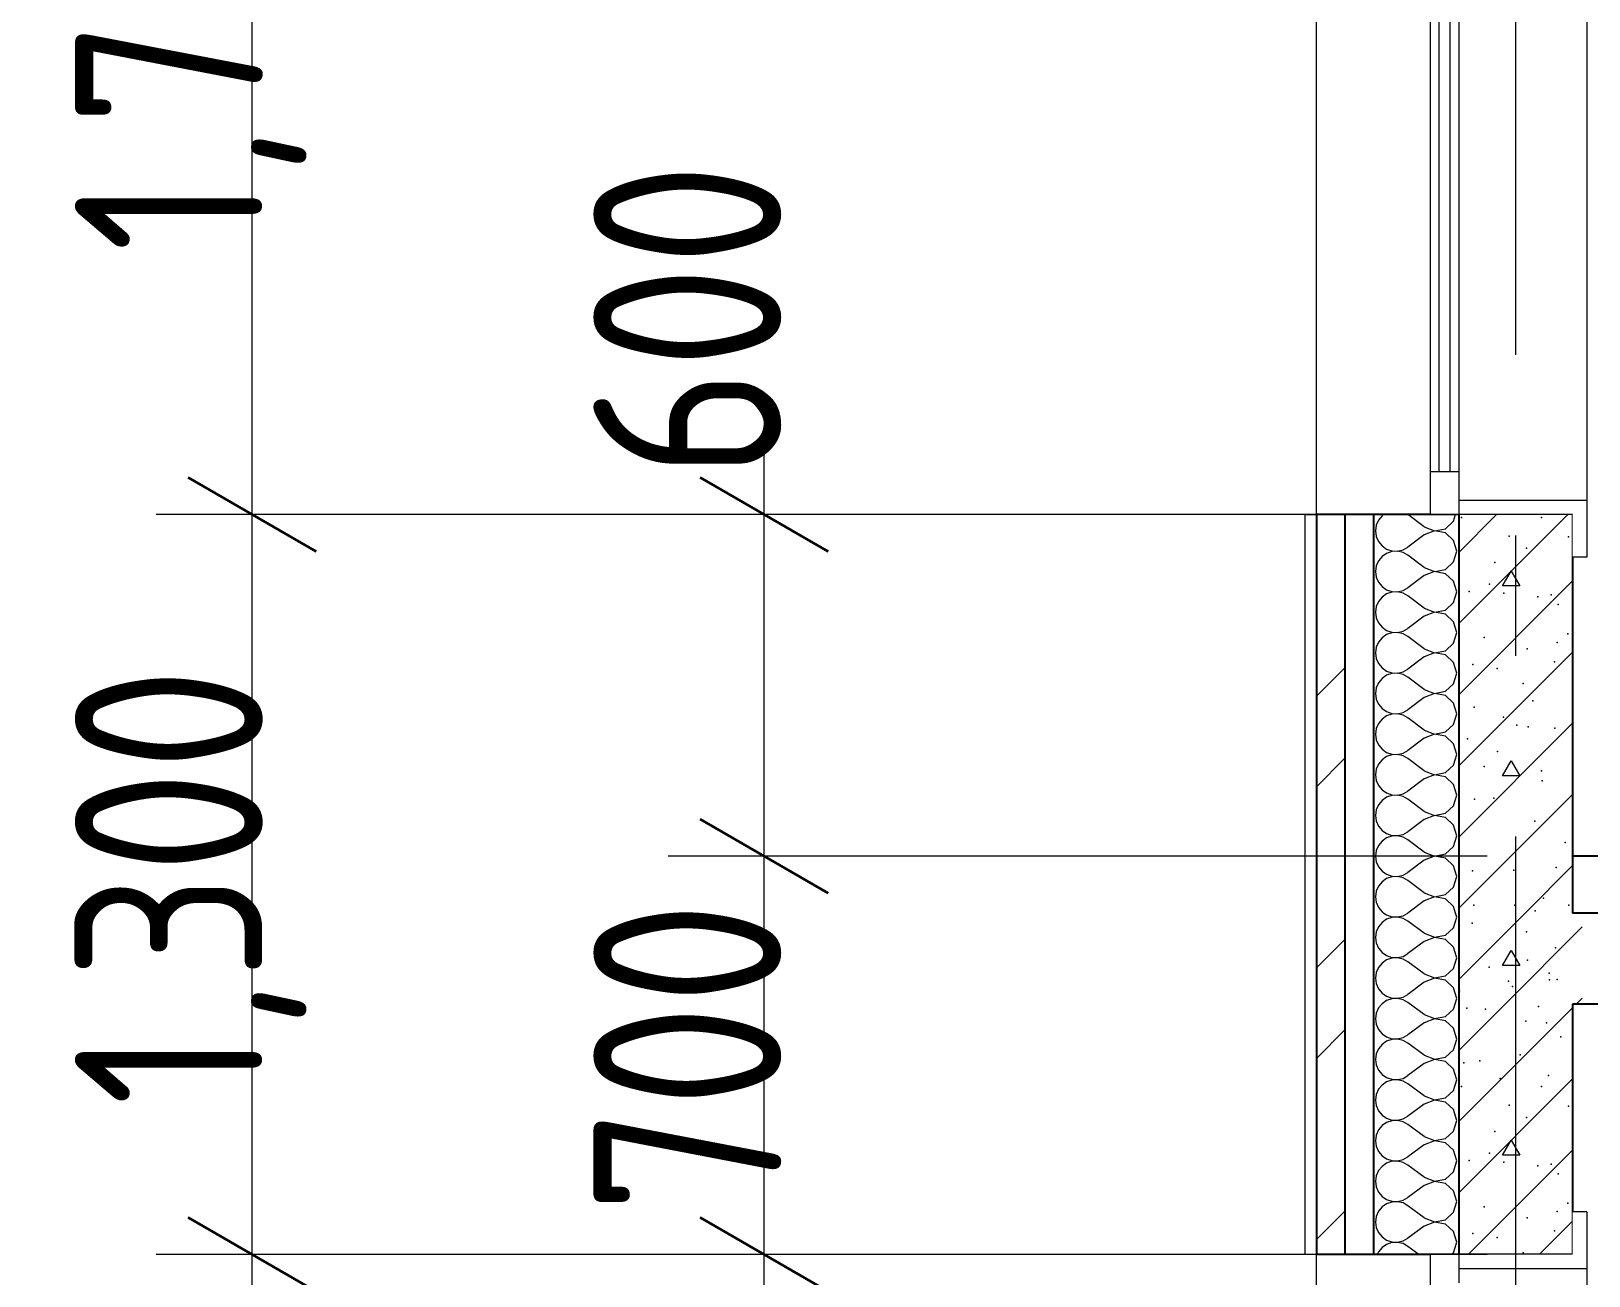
# Model space of a CAD drawing. Header units: millimetres. Extents: x 18162 to 7085488, y 72188 to 247925.
# Drawn here: x 4241504 to 4244242, y 140015 to 142202 of the extents above; entities that cross this region are included whole.
import ezdxf
from ezdxf.enums import TextEntityAlignment as Align

# ---------------------------------------------------------------- set-up
doc = ezdxf.new("R2010")
doc.units = ezdxf.units.MM
doc.header["$MEASUREMENT"] = 0
doc.linetypes.add('Double Dashed', pattern=[1093.611073, 529.166651, -211.666656, 141.111112, -211.666656])
doc.linetypes.add('Wipeout_Contour', pattern=[1000, 0, -1000])
for name, color, linetype in [('Archicad Windows', 7, 'Continuous'), ('Structural - Bearing', 7, 'Continuous'), ('Structural - Grid', 7, 'Continuous')]:
    doc.layers.add(name, color=color, linetype=linetype)
doc.styles.add('GENERATED_STYLE_3', font='', dxfattribs={"width": 0.8})
doc.styles.get('GENERATED_STYLE_3').set_extended_font_data('ISOCPEUR MON')
doc.dimstyles.new('GENERATED_STYLE__12', dxfattribs={"dimtxt": 330.000007, "dimasz": 171, "dimexe": 0.18, "dimexo": 150, "dimgap": 0, "dimtad": 1, "dimdec": 0, "dimzin": 0, "dimdsep": 46, "dimtxsty": 'GENERATED_STYLE_3', "dimblk": 'ARROWHEAD_2', "dimblk1": 'ARROWHEAD_2', "dimblk2": 'ARROWHEAD_2', "dimcen": 0.09, "dimclrd": 13, "dimclre": 13, "dimclrt": 13, "dimadec": 0, "dimazin": 0, "dimtfac": 1, "dimtdec": 4, "dimtmove": 0, "dimatfit": 3, "dimfxl": 1, "dimtolj": 1, "dimtzin": 0, "dimarcsym": 0})
pattern_1 = [(45, (4294986.58, 104752.7), (-238.6485, 238.6485), []), (45, (4294907.03, 104832.26), (-238.6485, 238.6485), [])]

# ---------------------------------------------------------------- blocks, each defined once
blk = doc.blocks.new('*X1393', base_point=(4294986.6, 104752.7))
at = {"layer": 'Structural - Bearing', "color": 7, "linetype": 'Continuous', "lineweight": 9}
for p, q in [((4243886.4, 140641.8), (4243878.3, 140636.2)), ((4243881.5, 140652.7), (4243886.4, 140649.3)), ((4243886.4, 140649.3), (4243895.7, 140646.2)), ((4243895.7, 140644.9), (4243886.4, 140641.8)), ((4243895.7, 140646.2), (4243905.6, 140645.7)), ((4243905.6, 140645.4), (4243895.7, 140644.9)), ((4243905.6, 140645.7), (4243915.2, 140647.9)), ((4243915.2, 140643.2), (4243905.6, 140645.4)), ((4243915.2, 140647.9), (4243923.8, 140652.7)), ((4243923.8, 140638.4), (4243915.2, 140643.2)), ((4244004.2, 140626.8), (4244009.5, 140645.6)), ((4244009.5, 140645.6), (4244007.5, 140652.7)), ((4243868, 140619.6), (4243866.7, 140609.8)), ((4243872, 140628.6), (4243868, 140619.6)), ((4243878.3, 140636.2), (4243872, 140628.6)), ((4243952.4, 140617), (4243923.8, 140638.4)), ((4243952.4, 140617), (4243970.6, 140610)), ((4243970.6, 140610), (4243989.8, 140613.6)), ((4243989.8, 140613.6), (4244004.2, 140626.8)), ((4243866.7, 140609.8), (4243868, 140600.1)), ((4243868, 140600.1), (4243872, 140591.1)), ((4243872, 140591.1), (4243878.3, 140583.5)), ((4243952.4, 140602.7), (4243923.8, 140581.3)), ((4243970.6, 140609.7), (4243952.4, 140602.7)), ((4243989.8, 140606.1), (4243970.6, 140609.7)), ((4244004.2, 140592.9), (4243989.8, 140606.1)), ((4244009.5, 140574.1), (4244004.2, 140592.9)), ((4243878.3, 140564.8), (4243872, 140557.2)), ((4243878.3, 140583.5), (4243886.4, 140577.9)), ((4243886.4, 140570.4), (4243878.3, 140564.8)), ((4243886.4, 140577.9), (4243895.7, 140574.8)), ((4243895.7, 140573.5), (4243886.4, 140570.4)), ((4243895.7, 140574.8), (4243905.6, 140574.3)), ((4243905.6, 140574), (4243895.7, 140573.5)), ((4243905.6, 140574.3), (4243915.2, 140576.5)), ((4243915.2, 140571.8), (4243905.6, 140574)), ((4243915.2, 140576.5), (4243923.8, 140581.3)), ((4243923.8, 140567), (4243915.2, 140571.8)), ((4243952.4, 140545.6), (4243923.8, 140567)), ((4244004.2, 140555.4), (4244009.5, 140574.1)), ((4243868, 140548.2), (4243866.7, 140538.4)), ((4243866.7, 140538.4), (4243868, 140528.7)), ((4243872, 140557.2), (4243868, 140548.2)), ((4243952.4, 140531.3), (4243923.8, 140509.8)), ((4243952.4, 140545.6), (4243970.6, 140538.6)), ((4243970.6, 140538.3), (4243952.4, 140531.3)), ((4243970.6, 140538.6), (4243989.8, 140542.2)), ((4243989.8, 140534.6), (4243970.6, 140538.3)), ((4243989.8, 140542.2), (4244004.2, 140555.4)), ((4244004.2, 140521.5), (4243989.8, 140534.6)), ((4243868, 140528.7), (4243872, 140519.6)), ((4243872, 140519.6), (4243878.3, 140512.1)), ((4243878.3, 140512.1), (4243886.4, 140506.5)), ((4243886.4, 140506.5), (4243895.7, 140503.3)), ((4243905.6, 140502.8), (4243915.2, 140505.1)), ((4243915.2, 140505.1), (4243923.8, 140509.8)), ((4244009.5, 140502.7), (4244004.2, 140521.5)), ((4243868, 140476.8), (4243866.7, 140467)), ((4243872, 140485.8), (4243868, 140476.8)), ((4243878.3, 140493.4), (4243872, 140485.8)), ((4243886.4, 140498.9), (4243878.3, 140493.4)), ((4243895.7, 140502.1), (4243886.4, 140498.9)), ((4243895.7, 140503.3), (4243905.6, 140502.8)), ((4243905.6, 140502.6), (4243895.7, 140502.1)), ((4243915.2, 140500.3), (4243905.6, 140502.6)), ((4243923.8, 140495.6), (4243915.2, 140500.3)), ((4243952.4, 140474.1), (4243923.8, 140495.6)), ((4243989.8, 140470.8), (4244004.2, 140483.9)), ((4244004.2, 140483.9), (4244009.5, 140502.7)), ((4243866.7, 140467), (4243868, 140457.2)), ((4243868, 140457.2), (4243872, 140448.2)), ((4243952.4, 140459.8), (4243923.8, 140438.4)), ((4243952.4, 140474.1), (4243970.6, 140467.1)), ((4243970.6, 140466.8), (4243952.4, 140459.8)), ((4243970.6, 140467.1), (4243989.8, 140470.8)), ((4243989.8, 140463.2), (4243970.6, 140466.8)), ((4244004.2, 140450.1), (4243989.8, 140463.2)), ((4244009.5, 140431.3), (4244004.2, 140450.1)), ((4243872, 140448.2), (4243878.3, 140440.6)), ((4243878.3, 140421.9), (4243872, 140414.3)), ((4243878.3, 140440.6), (4243886.4, 140435)), ((4243886.4, 140427.5), (4243878.3, 140421.9)), ((4243886.4, 140435), (4243895.7, 140431.9)), ((4243895.7, 140430.7), (4243886.4, 140427.5)), ((4243895.7, 140431.9), (4243905.6, 140431.4)), ((4243905.6, 140431.1), (4243895.7, 140430.7)), ((4243905.6, 140431.4), (4243915.2, 140433.7)), ((4243915.2, 140428.9), (4243905.6, 140431.1)), ((4243915.2, 140433.7), (4243923.8, 140438.4)), ((4243923.8, 140424.1), (4243915.2, 140428.9)), ((4243952.4, 140402.7), (4243923.8, 140424.1)), ((4244004.2, 140412.5), (4244009.5, 140431.3)), ((4243868, 140405.3), (4243866.7, 140395.6)), ((4243866.7, 140395.6), (4243868, 140385.8)), ((4243872, 140414.3), (4243868, 140405.3)), ((4243952.4, 140402.7), (4243970.6, 140395.7)), ((4243970.6, 140395.4), (4243952.4, 140388.4)), ((4243970.6, 140395.7), (4243989.8, 140399.3)), ((4243989.8, 140391.8), (4243970.6, 140395.4)), ((4243989.8, 140399.3), (4244004.2, 140412.5)), ((4243868, 140385.8), (4243872, 140376.8)), ((4243872, 140376.8), (4243878.3, 140369.2)), ((4243878.3, 140369.2), (4243886.4, 140363.6)), ((4243915.2, 140362.2), (4243923.8, 140367)), ((4243952.4, 140388.4), (4243923.8, 140367)), ((4244004.2, 140378.6), (4243989.8, 140391.8)), ((4244009.5, 140359.8), (4244004.2, 140378.6)), ((4243872, 140342.9), (4243868, 140333.9)), ((4243878.3, 140350.5), (4243872, 140342.9)), ((4243886.4, 140356.1), (4243878.3, 140350.5)), ((4243886.4, 140363.6), (4243895.7, 140360.5)), ((4243895.7, 140359.2), (4243886.4, 140356.1)), ((4243895.7, 140360.5), (4243905.6, 140360)), ((4243905.6, 140359.7), (4243895.7, 140359.2)), ((4243905.6, 140360), (4243915.2, 140362.2)), ((4243915.2, 140357.5), (4243905.6, 140359.7)), ((4243923.8, 140352.7), (4243915.2, 140357.5)), ((4243952.4, 140331.3), (4243923.8, 140352.7)), ((4243989.8, 140327.9), (4244004.2, 140341.1)), ((4244004.2, 140341.1), (4244009.5, 140359.8)), ((4243868, 140333.9), (4243866.7, 140324.1)), ((4243866.7, 140324.1), (4243868, 140314.4)), ((4243868, 140314.4), (4243872, 140305.4)), ((4243952.4, 140317), (4243923.8, 140295.6)), ((4243952.4, 140331.3), (4243970.6, 140324.3)), ((4243970.6, 140324), (4243952.4, 140317)), ((4243970.6, 140324.3), (4243989.8, 140327.9)), ((4243989.8, 140320.4), (4243970.6, 140324)), ((4244004.2, 140307.2), (4243989.8, 140320.4)), ((4243872, 140305.4), (4243878.3, 140297.8)), ((4243878.3, 140297.8), (4243886.4, 140292.2)), ((4243886.4, 140284.6), (4243878.3, 140279.1)), ((4243886.4, 140292.2), (4243895.7, 140289)), ((4243895.7, 140287.8), (4243886.4, 140284.6)), ((4243895.7, 140289), (4243905.6, 140288.6)), ((4243905.6, 140288.3), (4243895.7, 140287.8)), ((4243905.6, 140288.6), (4243915.2, 140290.8)), ((4243915.2, 140286), (4243905.6, 140288.3)), ((4243915.2, 140290.8), (4243923.8, 140295.6)), ((4243923.8, 140281.3), (4243915.2, 140286)), ((4244009.5, 140288.4), (4244004.2, 140307.2)), ((4244004.2, 140269.6), (4244009.5, 140288.4)), ((4243868, 140262.5), (4243866.7, 140252.7)), ((4243872, 140271.5), (4243868, 140262.5)), ((4243878.3, 140279.1), (4243872, 140271.5)), ((4243952.4, 140259.8), (4243923.8, 140281.3)), ((4243952.4, 140259.8), (4243970.6, 140252.8)), ((4243989.8, 140256.5), (4244004.2, 140269.6)), ((4243866.7, 140252.7), (4243868, 140242.9)), ((4243868, 140242.9), (4243872, 140233.9)), ((4243872, 140233.9), (4243878.3, 140226.3)), ((4243952.4, 140245.6), (4243923.8, 140224.1)), ((4243970.6, 140252.6), (4243952.4, 140245.6)), ((4243970.6, 140252.8), (4243989.8, 140256.5)), ((4243989.8, 140248.9), (4243970.6, 140252.6)), ((4244004.2, 140235.8), (4243989.8, 140248.9)), ((4244009.5, 140217), (4244004.2, 140235.8)), ((4243878.3, 140207.6), (4243872, 140200.1)), ((4243878.3, 140226.3), (4243886.4, 140220.8)), ((4243886.4, 140213.2), (4243878.3, 140207.6)), ((4243886.4, 140220.8), (4243895.7, 140217.6)), ((4243895.7, 140216.4), (4243886.4, 140213.2)), ((4243895.7, 140217.6), (4243905.6, 140217.1)), ((4243905.6, 140216.8), (4243895.7, 140216.4)), ((4243905.6, 140217.1), (4243915.2, 140219.4)), ((4243915.2, 140214.6), (4243905.6, 140216.8)), ((4243915.2, 140219.4), (4243923.8, 140224.1)), ((4243923.8, 140209.8), (4243915.2, 140214.6)), ((4243952.4, 140188.4), (4243923.8, 140209.8)), ((4244004.2, 140198.2), (4244009.5, 140217)), ((4243868, 140191), (4243866.7, 140181.3)), ((4243866.7, 140181.3), (4243868, 140171.5)), ((4243872, 140200.1), (4243868, 140191)), ((4243952.4, 140188.4), (4243970.6, 140181.4)), ((4243970.6, 140181.1), (4243952.4, 140174.1)), ((4243970.6, 140181.4), (4243989.8, 140185)), ((4243989.8, 140177.5), (4243970.6, 140181.1)), ((4243989.8, 140185), (4244004.2, 140198.2)), ((4244004.2, 140164.3), (4243989.8, 140177.5)), ((4243868, 140171.5), (4243872, 140162.5)), ((4243872, 140162.5), (4243878.3, 140154.9)), ((4243878.3, 140154.9), (4243886.4, 140149.3)), ((4243886.4, 140149.3), (4243895.7, 140146.2)), ((4243905.6, 140145.7), (4243915.2, 140147.9)), ((4243915.2, 140147.9), (4243923.8, 140152.7)), ((4243952.4, 140174.1), (4243923.8, 140152.7)), ((4244009.5, 140145.6), (4244004.2, 140164.3)), ((4243872, 140128.6), (4243868, 140119.6)), ((4243878.3, 140136.2), (4243872, 140128.6)), ((4243886.4, 140141.8), (4243878.3, 140136.2)), ((4243895.7, 140144.9), (4243886.4, 140141.8)), ((4243895.7, 140146.2), (4243905.6, 140145.7)), ((4243905.6, 140145.4), (4243895.7, 140144.9)), ((4243915.2, 140143.2), (4243905.6, 140145.4)), ((4243923.8, 140138.4), (4243915.2, 140143.2)), ((4243952.4, 140117), (4243923.8, 140138.4)), ((4243989.8, 140113.6), (4244004.2, 140126.8)), ((4244004.2, 140126.8), (4244009.5, 140145.6)), ((4243868, 140119.6), (4243866.7, 140109.8)), ((4243866.7, 140109.8), (4243868, 140100.1)), ((4243868, 140100.1), (4243872, 140091.1)), ((4243952.4, 140102.7), (4243923.8, 140081.3)), ((4243952.4, 140117), (4243970.6, 140110)), ((4243970.6, 140109.7), (4243952.4, 140102.7)), ((4243970.6, 140110), (4243989.8, 140113.6)), ((4243989.8, 140106.1), (4243970.6, 140109.7)), ((4244004.2, 140092.9), (4243989.8, 140106.1)), ((4243872, 140091.1), (4243878.3, 140083.5)), ((4243878.3, 140083.5), (4243886.4, 140077.9)), ((4243886.4, 140070.4), (4243878.3, 140064.8)), ((4243886.4, 140077.9), (4243895.7, 140074.8)), ((4243895.7, 140073.5), (4243886.4, 140070.4)), ((4243895.7, 140074.8), (4243905.6, 140074.3)), ((4243905.6, 140074), (4243895.7, 140073.5)), ((4243905.6, 140074.3), (4243915.2, 140076.5)), ((4243915.2, 140071.8), (4243905.6, 140074)), ((4243915.2, 140076.5), (4243923.8, 140081.3)), ((4243923.8, 140067), (4243915.2, 140071.8)), ((4243942.9, 140052.7), (4243923.8, 140067)), ((4244009.5, 140074.1), (4244004.2, 140092.9)), ((4244004.2, 140055.4), (4244009.5, 140074.1)), ((4243872, 140057.2), (4243870, 140052.7)), ((4243878.3, 140064.8), (4243872, 140057.2)), ((4244001.3, 140052.7), (4244004.2, 140055.4))]:
    blk.add_line(p, q, dxfattribs=at)
blk = doc.blocks.new('*X1395', base_point=(4294986.6, 104752.7))
at = {"layer": 'Structural - Bearing', "color": 7, "linetype": 'Continuous', "lineweight": 9}
for p, q in [((4244013.1, 140411.1), (4244094.7, 140492.7)), ((4244013.1, 140286.1), (4244213.1, 140486.1)), ((4244013.1, 140161.1), (4244213.1, 140361.1)), ((4244029.7, 140052.7), (4244213.1, 140236.1)), ((4244090.2, 140227.3), (4244105.3, 140253.3)), ((4244105.3, 140253.3), (4244120.2, 140227.3)), ((4244120.2, 140227.3), (4244090.2, 140227.3)), ((4244154.7, 140052.7), (4244213.1, 140111.1))]:
    blk.add_line(p, q, dxfattribs=at)
for p in [(4244027.6, 140485.5), (4244060.2, 140483.9), (4244060.2, 140483.9), (4244153.3, 140488.5), (4244131, 140462.4), (4244167.4, 140459.9), (4244192.4, 140435.1), (4244121.1, 140403.8), (4244022, 140389.3), (4244050.3, 140393.2), (4244170.9, 140367.1), (4244017.7, 140347.8), (4244085.8, 140362.1), (4244158.3, 140347.6), (4244101.7, 140314.9), (4244206.2, 140313.6), (4244132, 140293.5), (4244076.4, 140268.8), (4244067.1, 140230.7), (4244031.6, 140217.8), (4244092.3, 140214.7), (4244152.1, 140208.5), (4244175.6, 140211.5), (4244187.7, 140194.6), (4244057.7, 140136.7), (4244186.1, 140128.1), (4244204.8, 140143.1), (4244133.5, 140116.9), (4244181.2, 140094.1), (4244037.8, 140089.5), (4244080.8, 140082.5), (4244126.2, 140055.8), (4244126.2, 140055.8)]:
    blk.add_point(p, dxfattribs=at)
blk = doc.blocks.new('*X1406', base_point=(4294986.6, 104752.7))
at = {"layer": 'Structural - Bearing', "color": 7, "linetype": 'Continuous', "lineweight": 9}
for p, q in [((4243881.5, 141352.7), (4243878.3, 141350.5)), ((4243952.4, 141331.3), (4243923.8, 141352.7)), ((4244004.2, 141341.1), (4244007.5, 141352.7)), ((4243868, 141333.9), (4243866.7, 141324.1)), ((4243872, 141342.9), (4243868, 141333.9)), ((4243878.3, 141350.5), (4243872, 141342.9)), ((4243952.4, 141331.3), (4243970.6, 141324.3)), ((4243970.6, 141324.3), (4243989.8, 141327.9)), ((4243989.8, 141327.9), (4244004.2, 141341.1)), ((4243866.7, 141324.1), (4243868, 141314.4)), ((4243868, 141314.4), (4243872, 141305.4)), ((4243872, 141305.4), (4243878.3, 141297.8)), ((4243878.3, 141297.8), (4243886.4, 141292.2)), ((4243952.4, 141317), (4243923.8, 141295.6)), ((4243970.6, 141324), (4243952.4, 141317)), ((4243989.8, 141320.4), (4243970.6, 141324)), ((4244004.2, 141307.2), (4243989.8, 141320.4)), ((4244009.5, 141288.4), (4244004.2, 141307.2)), ((4243872, 141271.5), (4243868, 141262.5)), ((4243878.3, 141279.1), (4243872, 141271.5)), ((4243886.4, 141284.6), (4243878.3, 141279.1)), ((4243886.4, 141292.2), (4243895.7, 141289)), ((4243895.7, 141287.8), (4243886.4, 141284.6)), ((4243895.7, 141289), (4243905.6, 141288.6)), ((4243905.6, 141288.3), (4243895.7, 141287.8)), ((4243905.6, 141288.6), (4243915.2, 141290.8)), ((4243915.2, 141286), (4243905.6, 141288.3)), ((4243915.2, 141290.8), (4243923.8, 141295.6)), ((4243923.8, 141281.3), (4243915.2, 141286)), ((4243952.4, 141259.8), (4243923.8, 141281.3)), ((4244004.2, 141269.6), (4244009.5, 141288.4)), ((4243868, 141262.5), (4243866.7, 141252.7)), ((4243866.7, 141252.7), (4243868, 141242.9)), ((4243868, 141242.9), (4243872, 141233.9)), ((4243952.4, 141245.6), (4243923.8, 141224.1)), ((4243952.4, 141259.8), (4243970.6, 141252.8)), ((4243970.6, 141252.6), (4243952.4, 141245.6)), ((4243970.6, 141252.8), (4243989.8, 141256.5)), ((4243989.8, 141248.9), (4243970.6, 141252.6)), ((4243989.8, 141256.5), (4244004.2, 141269.6)), ((4244004.2, 141235.8), (4243989.8, 141248.9)), ((4243872, 141233.9), (4243878.3, 141226.3)), ((4243878.3, 141226.3), (4243886.4, 141220.8)), ((4243886.4, 141220.8), (4243895.7, 141217.6)), ((4243895.7, 141216.4), (4243886.4, 141213.2)), ((4243895.7, 141217.6), (4243905.6, 141217.1)), ((4243905.6, 141216.8), (4243895.7, 141216.4)), ((4243905.6, 141217.1), (4243915.2, 141219.4)), ((4243915.2, 141214.6), (4243905.6, 141216.8)), ((4243915.2, 141219.4), (4243923.8, 141224.1)), ((4244009.5, 141217), (4244004.2, 141235.8)), ((4244004.2, 141198.2), (4244009.5, 141217)), ((4243868, 141191), (4243866.7, 141181.3)), ((4243872, 141200.1), (4243868, 141191)), ((4243878.3, 141207.6), (4243872, 141200.1)), ((4243886.4, 141213.2), (4243878.3, 141207.6)), ((4243923.8, 141209.8), (4243915.2, 141214.6)), ((4243952.4, 141188.4), (4243923.8, 141209.8)), ((4243952.4, 141188.4), (4243970.6, 141181.4)), ((4243989.8, 141185), (4244004.2, 141198.2)), ((4243866.7, 141181.3), (4243868, 141171.5)), ((4243868, 141171.5), (4243872, 141162.5)), ((4243872, 141162.5), (4243878.3, 141154.9)), ((4243952.4, 141174.1), (4243923.8, 141152.7)), ((4243970.6, 141181.1), (4243952.4, 141174.1)), ((4243970.6, 141181.4), (4243989.8, 141185)), ((4243989.8, 141177.5), (4243970.6, 141181.1)), ((4244004.2, 141164.3), (4243989.8, 141177.5)), ((4244009.5, 141145.6), (4244004.2, 141164.3)), ((4243878.3, 141136.2), (4243872, 141128.6)), ((4243878.3, 141154.9), (4243886.4, 141149.3)), ((4243886.4, 141141.8), (4243878.3, 141136.2)), ((4243886.4, 141149.3), (4243895.7, 141146.2)), ((4243895.7, 141144.9), (4243886.4, 141141.8)), ((4243895.7, 141146.2), (4243905.6, 141145.7)), ((4243905.6, 141145.4), (4243895.7, 141144.9)), ((4243905.6, 141145.7), (4243915.2, 141147.9)), ((4243915.2, 141143.2), (4243905.6, 141145.4)), ((4243915.2, 141147.9), (4243923.8, 141152.7)), ((4243923.8, 141138.4), (4243915.2, 141143.2)), ((4243952.4, 141117), (4243923.8, 141138.4)), ((4244004.2, 141126.8), (4244009.5, 141145.6)), ((4243868, 141119.6), (4243866.7, 141109.8)), ((4243866.7, 141109.8), (4243868, 141100.1)), ((4243872, 141128.6), (4243868, 141119.6)), ((4243952.4, 141117), (4243970.6, 141110)), ((4243970.6, 141109.7), (4243952.4, 141102.7)), ((4243970.6, 141110), (4243989.8, 141113.6)), ((4243989.8, 141106.1), (4243970.6, 141109.7)), ((4243989.8, 141113.6), (4244004.2, 141126.8)), ((4244004.2, 141092.9), (4243989.8, 141106.1)), ((4243868, 141100.1), (4243872, 141091.1)), ((4243872, 141091.1), (4243878.3, 141083.5)), ((4243878.3, 141083.5), (4243886.4, 141077.9)), ((4243915.2, 141076.5), (4243923.8, 141081.3)), ((4243952.4, 141102.7), (4243923.8, 141081.3)), ((4244009.5, 141074.1), (4244004.2, 141092.9)), ((4243872, 141057.2), (4243868, 141048.2)), ((4243878.3, 141064.8), (4243872, 141057.2)), ((4243886.4, 141070.4), (4243878.3, 141064.8)), ((4243886.4, 141077.9), (4243895.7, 141074.8)), ((4243895.7, 141073.5), (4243886.4, 141070.4)), ((4243895.7, 141074.8), (4243905.6, 141074.3)), ((4243905.6, 141074), (4243895.7, 141073.5)), ((4243905.6, 141074.3), (4243915.2, 141076.5)), ((4243915.2, 141071.8), (4243905.6, 141074)), ((4243923.8, 141067), (4243915.2, 141071.8)), ((4243952.4, 141045.6), (4243923.8, 141067)), ((4243989.8, 141042.2), (4244004.2, 141055.4)), ((4244004.2, 141055.4), (4244009.5, 141074.1)), ((4243868, 141048.2), (4243866.7, 141038.4)), ((4243866.7, 141038.4), (4243868, 141028.7)), ((4243868, 141028.7), (4243872, 141019.6)), ((4243952.4, 141031.3), (4243923.8, 141009.8)), ((4243952.4, 141045.6), (4243970.6, 141038.6)), ((4243970.6, 141038.3), (4243952.4, 141031.3)), ((4243970.6, 141038.6), (4243989.8, 141042.2)), ((4243989.8, 141034.6), (4243970.6, 141038.3)), ((4244004.2, 141021.5), (4243989.8, 141034.6)), ((4243872, 141019.6), (4243878.3, 141012.1)), ((4243878.3, 141012.1), (4243886.4, 141006.5)), ((4243886.4, 140998.9), (4243878.3, 140993.4)), ((4243886.4, 141006.5), (4243895.7, 141003.3)), ((4243895.7, 141002.1), (4243886.4, 140998.9)), ((4243895.7, 141003.3), (4243905.6, 141002.8)), ((4243905.6, 141002.6), (4243895.7, 141002.1)), ((4243905.6, 141002.8), (4243915.2, 141005.1)), ((4243915.2, 141000.3), (4243905.6, 141002.6)), ((4243915.2, 141005.1), (4243923.8, 141009.8)), ((4243923.8, 140995.6), (4243915.2, 141000.3)), ((4244009.5, 141002.7), (4244004.2, 141021.5)), ((4244004.2, 140983.9), (4244009.5, 141002.7)), ((4243868, 140976.8), (4243866.7, 140967)), ((4243872, 140985.8), (4243868, 140976.8)), ((4243878.3, 140993.4), (4243872, 140985.8)), ((4243952.4, 140974.1), (4243923.8, 140995.6)), ((4243952.4, 140974.1), (4243970.6, 140967.1)), ((4243970.6, 140967.1), (4243989.8, 140970.8)), ((4243989.8, 140970.8), (4244004.2, 140983.9)), ((4243866.7, 140967), (4243868, 140957.2)), ((4243868, 140957.2), (4243872, 140948.2)), ((4243872, 140948.2), (4243878.3, 140940.6)), ((4243952.4, 140959.8), (4243923.8, 140938.4)), ((4243970.6, 140966.8), (4243952.4, 140959.8)), ((4243989.8, 140963.2), (4243970.6, 140966.8)), ((4244004.2, 140950.1), (4243989.8, 140963.2)), ((4244009.5, 140931.3), (4244004.2, 140950.1)), ((4243872, 140914.3), (4243868, 140905.3)), ((4243878.3, 140921.9), (4243872, 140914.3)), ((4243878.3, 140940.6), (4243886.4, 140935)), ((4243886.4, 140927.5), (4243878.3, 140921.9)), ((4243886.4, 140935), (4243895.7, 140931.9)), ((4243895.7, 140930.7), (4243886.4, 140927.5)), ((4243895.7, 140931.9), (4243905.6, 140931.4)), ((4243905.6, 140931.1), (4243895.7, 140930.7)), ((4243905.6, 140931.4), (4243915.2, 140933.7)), ((4243915.2, 140928.9), (4243905.6, 140931.1)), ((4243915.2, 140933.7), (4243923.8, 140938.4)), ((4243923.8, 140924.1), (4243915.2, 140928.9)), ((4243952.4, 140902.7), (4243923.8, 140924.1)), ((4244004.2, 140912.5), (4244009.5, 140931.3)), ((4243868, 140905.3), (4243866.7, 140895.6)), ((4243866.7, 140895.6), (4243868, 140885.8)), ((4243952.4, 140888.4), (4243923.8, 140867)), ((4243952.4, 140902.7), (4243970.6, 140895.7)), ((4243970.6, 140895.4), (4243952.4, 140888.4)), ((4243970.6, 140895.7), (4243989.8, 140899.3)), ((4243989.8, 140891.8), (4243970.6, 140895.4)), ((4243989.8, 140899.3), (4244004.2, 140912.5)), ((4244004.2, 140878.6), (4243989.8, 140891.8)), ((4243868, 140885.8), (4243872, 140876.8)), ((4243872, 140876.8), (4243878.3, 140869.2)), ((4243878.3, 140869.2), (4243886.4, 140863.6)), ((4243886.4, 140863.6), (4243895.7, 140860.5)), ((4243895.7, 140860.5), (4243905.6, 140860)), ((4243905.6, 140859.7), (4243895.7, 140859.2)), ((4243905.6, 140860), (4243915.2, 140862.2)), ((4243915.2, 140857.5), (4243905.6, 140859.7)), ((4243915.2, 140862.2), (4243923.8, 140867)), ((4244009.5, 140859.8), (4244004.2, 140878.6)), ((4244004.2, 140841.1), (4244009.5, 140859.8)), ((4243868, 140833.9), (4243866.7, 140824.1)), ((4243872, 140842.9), (4243868, 140833.9)), ((4243878.3, 140850.5), (4243872, 140842.9)), ((4243886.4, 140856.1), (4243878.3, 140850.5)), ((4243895.7, 140859.2), (4243886.4, 140856.1)), ((4243923.8, 140852.7), (4243915.2, 140857.5)), ((4243952.4, 140831.3), (4243923.8, 140852.7)), ((4243989.8, 140827.9), (4244004.2, 140841.1)), ((4243866.7, 140824.1), (4243868, 140814.4)), ((4243868, 140814.4), (4243872, 140805.4)), ((4243872, 140805.4), (4243878.3, 140797.8)), ((4243952.4, 140817), (4243923.8, 140795.6)), ((4243952.4, 140831.3), (4243970.6, 140824.3)), ((4243970.6, 140824), (4243952.4, 140817)), ((4243970.6, 140824.3), (4243989.8, 140827.9)), ((4243989.8, 140820.4), (4243970.6, 140824)), ((4244004.2, 140807.2), (4243989.8, 140820.4)), ((4244009.5, 140788.4), (4244004.2, 140807.2)), ((4243878.3, 140779.1), (4243872, 140771.5)), ((4243878.3, 140797.8), (4243886.4, 140792.2)), ((4243886.4, 140784.6), (4243878.3, 140779.1)), ((4243886.4, 140792.2), (4243895.7, 140789)), ((4243895.7, 140787.8), (4243886.4, 140784.6)), ((4243895.7, 140789), (4243905.6, 140788.6)), ((4243905.6, 140788.3), (4243895.7, 140787.8)), ((4243905.6, 140788.6), (4243915.2, 140790.8)), ((4243915.2, 140786), (4243905.6, 140788.3)), ((4243915.2, 140790.8), (4243923.8, 140795.6)), ((4243923.8, 140781.3), (4243915.2, 140786)), ((4243952.4, 140759.8), (4243923.8, 140781.3)), ((4244004.2, 140769.6), (4244009.5, 140788.4)), ((4243868, 140762.5), (4243866.7, 140752.7)), ((4243866.7, 140752.7), (4243868, 140742.9)), ((4243872, 140771.5), (4243868, 140762.5)), ((4243952.4, 140759.8), (4243970.6, 140752.8)), ((4243970.6, 140752.6), (4243952.4, 140745.6)), ((4243970.6, 140752.8), (4243989.8, 140756.5)), ((4243989.8, 140748.9), (4243970.6, 140752.6)), ((4243989.8, 140756.5), (4244004.2, 140769.6)), ((4243868, 140742.9), (4243872, 140733.9)), ((4243872, 140733.9), (4243878.3, 140726.3)), ((4243878.3, 140726.3), (4243886.4, 140720.8)), ((4243915.2, 140719.4), (4243923.8, 140724.1)), ((4243952.4, 140745.6), (4243923.8, 140724.1)), ((4244004.2, 140735.8), (4243989.8, 140748.9)), ((4244009.5, 140717), (4244004.2, 140735.8)), ((4243872, 140700.1), (4243868, 140691)), ((4243878.3, 140707.6), (4243872, 140700.1)), ((4243886.4, 140713.2), (4243878.3, 140707.6)), ((4243886.4, 140720.8), (4243895.7, 140717.6)), ((4243895.7, 140716.4), (4243886.4, 140713.2)), ((4243895.7, 140717.6), (4243905.6, 140717.1)), ((4243905.6, 140716.8), (4243895.7, 140716.4)), ((4243905.6, 140717.1), (4243915.2, 140719.4)), ((4243915.2, 140714.6), (4243905.6, 140716.8)), ((4243923.8, 140709.8), (4243915.2, 140714.6)), ((4243952.4, 140688.4), (4243923.8, 140709.8)), ((4243989.8, 140685), (4244004.2, 140698.2)), ((4244004.2, 140698.2), (4244009.5, 140717)), ((4243868, 140691), (4243866.7, 140681.3)), ((4243866.7, 140681.3), (4243868, 140671.5)), ((4243868, 140671.5), (4243872, 140662.5)), ((4243952.4, 140674.1), (4243923.8, 140652.7)), ((4243952.4, 140688.4), (4243970.6, 140681.4)), ((4243970.6, 140681.1), (4243952.4, 140674.1)), ((4243970.6, 140681.4), (4243989.8, 140685)), ((4243989.8, 140677.5), (4243970.6, 140681.1)), ((4244004.2, 140664.3), (4243989.8, 140677.5)), ((4243872, 140662.5), (4243878.3, 140654.9)), ((4243878.3, 140654.9), (4243881.5, 140652.7)), ((4244007.5, 140652.7), (4244004.2, 140664.3))]:
    blk.add_line(p, q, dxfattribs=at)
blk = doc.blocks.new('*X1408', base_point=(4294986.6, 104752.7))
at = {"layer": 'Structural - Bearing', "color": 7, "linetype": 'Continuous', "lineweight": 9}
for p, q in [((4244013.1, 141286.1), (4244079.7, 141352.7)), ((4244013.1, 141161.1), (4244204.7, 141352.7)), ((4244090.2, 141227.3), (4244105.3, 141253.3)), ((4244105.3, 141253.3), (4244120.2, 141227.3)), ((4244013.1, 141036.1), (4244213.1, 141236.1)), ((4244120.2, 141227.3), (4244090.2, 141227.3)), ((4244013.1, 140911.1), (4244213.1, 141111.1)), ((4244013.1, 140786.1), (4244213.1, 140986.1)), ((4244090.2, 140894), (4244105.3, 140920)), ((4244105.3, 140920), (4244120.2, 140893.9)), ((4244120.2, 140893.9), (4244090.2, 140894)), ((4244105.3, 140753.3), (4244213.1, 140861.1)), ((4244013.1, 140661.1), (4244105.3, 140753.3)), ((4244129.7, 140652.7), (4244213.1, 140736.1))]:
    blk.add_line(p, q, dxfattribs=at)
for p in [(4244017.7, 141347.8), (4244158.3, 141347.6), (4244101.7, 141314.9), (4244206.2, 141313.6), (4244132, 141293.5), (4244076.4, 141268.8), (4244031.6, 141217.8), (4244067.1, 141230.7), (4244092.3, 141214.7), (4244152.1, 141208.5), (4244175.6, 141211.5), (4244187.7, 141194.6), (4244057.7, 141136.7), (4244204.8, 141143.1), (4244133.5, 141116.9), (4244186.1, 141128.2), (4244037.8, 141089.5), (4244080.8, 141082.5), (4244181.2, 141094.1), (4244126.2, 141055.8), (4244126.2, 141055.8), (4244143.5, 141025.7), (4244040.5, 141014.4), (4244091.9, 140996.8), (4244115, 140982.9), (4244135.1, 140979.8), (4244182, 140977.6), (4244028.7, 140958.6), (4244081.1, 140936.5), (4244057.9, 140910.3), (4244158.3, 140902.5), (4244159.5, 140884.7), (4244041, 140852.6), (4244074.9, 140854.6), (4244146.7, 140814.2), (4244200.1, 140776.8), (4244037.5, 140726.7), (4244109.7, 140727.9), (4244184.6, 140732.4), (4244161.9, 140678.7), (4244039.6, 140666.5), (4244111.7, 140666.5), (4244147.5, 140656.6), (4244206.7, 140666.4)]:
    blk.add_point(p, dxfattribs=at)
blk = doc.blocks.new('*X1413', base_point=(4294986.6, 104752.7))
at = {"layer": 'Structural - Bearing', "color": 7, "linetype": 'Continuous', "lineweight": 9}
for p, q in [((4244013.1, 140536.1), (4244129.7, 140652.7)), ((4244094.7, 140492.7), (4244230.3, 140628.3)), ((4244090.2, 140560.6), (4244105.3, 140586.6)), ((4244105.3, 140586.6), (4244120.2, 140560.6)), ((4244120.2, 140560.6), (4244090.2, 140560.6)), ((4244219.7, 140492.7), (4244230.3, 140503.3))]:
    blk.add_line(p, q, dxfattribs=at)
for p in [(4244037, 140635), (4244132, 140619.5), (4244182.9, 140591.5), (4244134, 140569.6), (4244066.6, 140557.6), (4244100.5, 140532.9), (4244172.2, 140546.9), (4244172.4, 140535.1), (4244186.1, 140536.1), (4244014.6, 140516), (4244107.3, 140523.7)]:
    blk.add_point(p, dxfattribs=at)
blk = doc.blocks.new('Standard grid marker[362]_3', base_point=(4244113.1, 164752.7))
at = {"layer": 'Structural - Grid', "color": 13, "linetype": 'Double Dashed', "lineweight": 13, "ltscale": 1.5}
blk.add_line((4244113.1, 163752.7), (4244113.1, 97752.7), dxfattribs=at)
at = {"layer": 'Structural - Grid', "color": 13, "lineweight": 13, "style": 'GENERATED_STYLE_3'}
blk.add_attdef('AC_MarkerText_1', text='', height=375, rotation=360, dxfattribs=at).set_placement((4244113.1, 96490.2), align=Align.TOP_CENTER)
blk = doc.blocks.new('*D1607', base_point=(4294986.6, 104752.7))
at = {"color": 12, "linetype": 'Continuous', "lineweight": 35}
for p, q in [((4241780.2, 140117.7), (4242005.2, 139987.8)), ((4241780.2, 138417.7), (4242005.2, 138287.8))]:
    blk.add_line(p, q, dxfattribs=at)
at = {"color": 13, "linetype": 'Continuous', "lineweight": 13}
for p, q in [((4244063.1, 140052.7), (4241723.9, 140052.7)), ((4241892.7, 138352.7), (4241892.7, 140052.7)), ((4244063.1, 138352.7), (4241723.9, 138352.7))]:
    blk.add_line(p, q, dxfattribs=at)
at = {"color": 13, "lineweight": 13, "insert": (4241988.3, 138814.1), "char_height": 330, "attachment_point": 7, "rotation": 90, "style": 'GENERATED_STYLE_3'}
blk.add_mtext('\\A1;{\\pql;\\fISOCPEUR MON|b0|i0|c0|p0;\\W0.800000;1,700}', dxfattribs=at)
blk = doc.blocks.new('ARROWHEAD_2')
at = {"color": 0, "linetype": 'Continuous', "lineweight": 0}
for p, q in [((-0.378, -0.655), (0.378, 0.655)), ((0, 0), (-1, 0))]:
    blk.add_line(p, q, dxfattribs=at)
blk = doc.blocks.new('*D1608', base_point=(4294986.6, 104752.7))
at = {"color": 12, "linetype": 'Continuous', "lineweight": 35}
for p, q in [((4241780.2, 141417.7), (4242005.2, 141287.8)), ((4241780.2, 140117.7), (4242005.2, 139987.8))]:
    blk.add_line(p, q, dxfattribs=at)
at = {"color": 13, "linetype": 'Continuous', "lineweight": 13}
for p, q in [((4244063.1, 141352.7), (4241723.9, 141352.7)), ((4241892.7, 140052.7), (4241892.7, 141352.7)), ((4244063.1, 140052.7), (4241723.9, 140052.7))]:
    blk.add_line(p, q, dxfattribs=at)
at = {"color": 13, "lineweight": 13, "insert": (4241988.3, 140314.1), "char_height": 330, "attachment_point": 7, "rotation": 90, "style": 'GENERATED_STYLE_3'}
blk.add_mtext('\\A1;{\\pql;\\fISOCPEUR MON|b0|i0|c0|p0;\\W0.800000;1,300}', dxfattribs=at)
blk = doc.blocks.new('*D1609', base_point=(4294986.6, 104752.7))
at = {"color": 12, "linetype": 'Continuous', "lineweight": 35}
for p, q in [((4241780.2, 143117.7), (4242005.2, 142987.8)), ((4241780.2, 141417.7), (4242005.2, 141287.8))]:
    blk.add_line(p, q, dxfattribs=at)
at = {"color": 13, "linetype": 'Continuous', "lineweight": 13}
for p, q in [((4244063.1, 143052.7), (4241723.9, 143052.7)), ((4241892.7, 141352.7), (4241892.7, 143052.7)), ((4244063.1, 141352.7), (4241723.9, 141352.7))]:
    blk.add_line(p, q, dxfattribs=at)
at = {"color": 13, "lineweight": 13, "insert": (4241988.3, 141814.1), "char_height": 330, "attachment_point": 7, "rotation": 90, "style": 'GENERATED_STYLE_3'}
blk.add_mtext('\\A1;{\\pql;\\fISOCPEUR MON|b0|i0|c0|p0;\\W0.800000;1,700}', dxfattribs=at)
blk = doc.blocks.new('*D1638', base_point=(4294986.6, 104752.7))
at = {"color": 12, "linetype": 'Continuous', "lineweight": 35}
for p, q in [((4242680.2, 140817.7), (4242905.2, 140687.8)), ((4242680.2, 140117.7), (4242905.2, 139987.8))]:
    blk.add_line(p, q, dxfattribs=at)
at = {"color": 13, "linetype": 'Continuous', "lineweight": 13}
for p, q in [((4244063.1, 140752.7), (4242623.9, 140752.7)), ((4242792.7, 140052.7), (4242792.7, 140752.7)), ((4244063.1, 140052.7), (4242623.9, 140052.7)), ((4242792.7, 139942.7), (4242792.7, 140052.7))]:
    blk.add_line(p, q, dxfattribs=at)
at = {"color": 13, "lineweight": 13, "insert": (4242822.5, 140126.1), "char_height": 330, "attachment_point": 7, "rotation": 90, "style": 'GENERATED_STYLE_3'}
blk.add_mtext('\\A1;{\\pql;\\fISOCPEUR MON|b0|i0|c0|p0;\\W0.800000;700}', dxfattribs=at)
blk = doc.blocks.new('*D1639', base_point=(4294986.6, 104752.7))
at = {"color": 13, "linetype": 'Continuous', "lineweight": 13}
for p, q in [((4242792.7, 141352.7), (4242792.7, 141462.7)), ((4244063.1, 141352.7), (4242623.9, 141352.7)), ((4242792.7, 140752.7), (4242792.7, 141352.7)), ((4244063.1, 140752.7), (4242623.9, 140752.7))]:
    blk.add_line(p, q, dxfattribs=at)
at = {"color": 12, "linetype": 'Continuous', "lineweight": 35}
for p, q in [((4242905.2, 141287.8), (4242680.2, 141417.7)), ((4242680.2, 140817.7), (4242905.2, 140687.8))]:
    blk.add_line(p, q, dxfattribs=at)
at = {"color": 13, "lineweight": 13, "insert": (4242822.5, 141417.7), "char_height": 330, "attachment_point": 7, "rotation": 90, "style": 'GENERATED_STYLE_3'}
blk.add_mtext('\\A1;{\\pql;\\fISOCPEUR MON|b0|i0|c0|p0;\\W0.800000;600}', dxfattribs=at)
blk = doc.blocks.new('*D1645', base_point=(4294986.6, 104752.7))
at = {"color": 12, "linetype": 'Continuous', "lineweight": 35}
for p, q in [((4240879.8, 151117.7), (4241104.8, 150987.8)), ((4240879.8, 100067.7), (4241104.8, 99937.8))]:
    blk.add_line(p, q, dxfattribs=at)
at = {"color": 13, "linetype": 'Continuous', "lineweight": 13}
for p, q in [((4243613.1, 151052.7), (4240823.6, 151052.7)), ((4240992.3, 100002.7), (4240992.3, 151052.7)), ((4242863.1, 100002.7), (4240823.6, 100002.7)), ((4240992.3, 99892.7), (4240992.3, 100002.7))]:
    blk.add_line(p, q, dxfattribs=at)
at = {"color": 13, "lineweight": 13, "insert": (4241088, 125046.9), "char_height": 330, "attachment_point": 7, "rotation": 90, "style": 'GENERATED_STYLE_3'}
blk.add_mtext('\\A1;{\\pql;\\fISOCPEUR MON|b0|i0|c0|p0;\\W0.800000;51,050}', dxfattribs=at)

msp = doc.modelspace()

# ---------------------------------------------------------------- hatches: boundary and pattern name
at = {"layer": 'Structural - Bearing', "linetype": 'Continuous', "lineweight": 9}
h = msp.add_hatch(dxfattribs=at)
h.set_pattern_fill('Steel_0003', style=0, pattern_type=2)
h.set_pattern_definition(pattern_1)
h.paths.add_polyline_path([(4243813.1, 141352.7), (4243763.1, 141352.7), (4243763.1, 140652.7), (4243813.1, 140652.7)])
h = msp.add_hatch(dxfattribs=at)
h.set_pattern_fill('Lightweight_Concrete_0003', style=0, pattern_type=2)
h.set_pattern_definition([(0, (4294986.6, 104752.7), (0, 1169.134), [73.125, -601.875]), (0, (4295324.1, 105337.3), (0, 1169.134), [73.125, -601.875]), (60, (4294986.6, 104752.7), (-1012.5, 584.567), [73.125, -601.875]), (60, (4295661.6, 104752.7), (-1012.5, 584.567), [73.125, -601.875]), (120, (4295059.7, 104752.7), (1012.5, 584.567), [73.125, -601.875]), (120, (4295734.7, 104752.7), (1012.5, 584.567), [73.125, -601.875]), (0, (4294986.58, 104865.2), (0, 225), [0, -225, 0, -337.5]), (45, (4295099.08, 104865.2), (-159.099, 159.099), [0, -168.75, 0, -281.25])])
h.paths.add_polyline_path([(4244213.1, 140752.7), (4244213.1, 140652.7), (4247713.1, 140652.7), (4247713.1, 140752.7)])
h = msp.add_hatch(dxfattribs=at)
h.set_pattern_fill('Steel_0003', style=0, pattern_type=2)
h.set_pattern_definition(pattern_1)
h.paths.add_polyline_path([(4243813.1, 140652.7), (4243763.1, 140652.7), (4243763.1, 140052.7), (4243813.1, 140052.7)])

# ---------------------------------------------------------------- linework, layer by layer
at = {"layer": 'Archicad Windows', "color": 7, "linetype": 'Continuous', "lineweight": 9}
for p, q in [((4243763.1, 141352.7), (4243763.1, 143052.7)), ((4243763.1, 138352.7), (4243763.1, 140052.7))]:
    msp.add_line(p, q, dxfattribs=at)
at = {"layer": 'Structural - Bearing', "color": 7, "linetype": 'Continuous', "lineweight": 9}
for p, q in [((4243743.1, 141352.7), (4243763.1, 141352.7)), ((4243743.1, 140052.7), (4243743.1, 141352.7)), ((4243763.1, 140052.7), (4243743.1, 140052.7))]:
    msp.add_line(p, q, dxfattribs=at)
at = {"layer": 'Structural - Bearing', "color": 7, "linetype": 'Continuous', "lineweight": 25}
for p, q in [((4243763.1, 141352.7), (4243763.1, 140652.7)), ((4243813.1, 141352.7), (4243813.1, 140652.7)), ((4243863.1, 141352.7), (4243863.1, 140652.7)), ((4244013.1, 141352.7), (4244013.1, 140652.7)), ((4244213.1, 140752.7), (4244213.1, 140652.7)), ((4247713.1, 140752.7), (4244213.1, 140752.7)), ((4243763.1, 140652.7), (4243763.1, 140052.7)), ((4243813.1, 140652.7), (4243813.1, 140052.7)), ((4243863.1, 140652.7), (4243863.1, 140052.7)), ((4247713.1, 140492.7), (4244213.1, 140492.7))]:
    msp.add_line(p, q, dxfattribs=at)
at = {"layer": 'Structural - Bearing', "color": 7, "linetype": 'Continuous', "lineweight": 25, "flags": 128}
for points in [[(4244013.1, 141352.7), (4243963.1, 141352.7), (4243863.1, 141352.7), (4243813.1, 141352.7), (4243763.1, 141352.7)], [(4244213.1, 141352.7), (4244213.1, 141277.7), (4244213.1, 140752.7)], [(4244013.1, 140652.7), (4244013.1, 140492.7), (4244013.1, 140052.7)], [(4250513.1, 140652.7), (4247813.1, 140652.7), (4247713.1, 140652.7), (4244213.1, 140652.7)], [(4244213.1, 140492.7), (4244213.1, 140127.7), (4244213.1, 140052.7)], [(4244213.1, 140052.7), (4244013.1, 140052.7), (4243963.1, 140052.7), (4243863.1, 140052.7), (4243813.1, 140052.7), (4243763.1, 140052.7)]]:
    msp.add_lwpolyline(points, dxfattribs=at)

# ---------------------------------------------------------------- block references
at = {"layer": 'Structural - Bearing', "lineweight": 0}
for name in ['*X1406', '*X1408', '*X1393', '*X1413', '*X1395']:
    msp.add_blockref(name, (4294986.6, 104752.7), dxfattribs=at)

# ---------------------------------------------------------------- dimensions: what is measured, and where the dimension line sits
at = {"color": 13, "linetype": 'Continuous', "lineweight": 13}
dim = msp.add_linear_dim(base=(4240992.3, 151052.7), p1=(4243013.1, 100002.7), p2=(4243763.1, 151052.7), angle=90, dimstyle='GENERATED_STYLE__12', dxfattribs=at)
dim.commit()
dim.dimension.update_dxf_attribs({"geometry": '*D1645', "text_midpoint": (4240761.3, 125725.2), "dimtype": 160, "text_rotation": 90})

# ---------------------------------------------------------------- next in the draw order: wipeouts: each hides what was drawn before it
at = {"color": 254, "linetype": 'Wipeout_Contour', "lineweight": 0, "ltscale": 16985867.10001748}
msp.add_wipeout([(4244013.1, 141352.7), (4244213.1, 141352.7), (4244213.1, 141377.7), (4244013.1, 141377.7)], dxfattribs=at).dxf.layer = 'Archicad Windows'
at = {"color": 254, "linetype": 'Wipeout_Contour', "lineweight": 0, "ltscale": 16985691.48856587}
msp.add_wipeout([(4244013.1, 140052.7), (4244013.1, 140027.7), (4244213.1, 140027.7), (4244213.1, 140052.7)], dxfattribs=at).dxf.layer = 'Archicad Windows'

# ---------------------------------------------------------------- next in the draw order: wipeouts: each hides what was drawn before it
at = {"color": 254, "linetype": 'Wipeout_Contour', "lineweight": 0, "ltscale": 16985370.7071434}
msp.add_wipeout([(4243963.1, 141352.7), (4244013.1, 141352.7), (4244013.1, 141427.7), (4243963.1, 141427.7)], dxfattribs=at).dxf.layer = 'Archicad Windows'
at = {"color": 254, "linetype": 'Wipeout_Contour', "lineweight": 0, "ltscale": 16986311.85898388}
msp.add_wipeout([(4244238.1, 141377.7), (4244213.1, 141377.7), (4244213.1, 141277.7), (4244238.1, 141277.7)], dxfattribs=at).dxf.layer = 'Archicad Windows'
at = {"color": 254, "linetype": 'Wipeout_Contour', "lineweight": 0, "ltscale": 16986146.19218957}
msp.add_wipeout([(4244238.1, 140027.7), (4244238.1, 140127.7), (4244213.1, 140127.7), (4244213.1, 140027.7)], dxfattribs=at).dxf.layer = 'Archicad Windows'
at = {"color": 254, "linetype": 'Wipeout_Contour', "lineweight": 0, "ltscale": 25477781.859603}
msp.add_wipeout([(4244013.1, 140002.7), (4244013.1, 140052.7), (4243963.1, 140052.7), (4243963.1, 139977.7), (4243988.1, 139977.7), (4243988.1, 140002.7)], dxfattribs=at).dxf.layer = 'Archicad Windows'

# ---------------------------------------------------------------- next in the draw order: linework, layer by layer
at = {"layer": 'Archicad Windows', "color": 7, "linetype": 'Continuous', "lineweight": 9}
for p, q in [((4244238.1, 143027.7), (4244238.1, 141377.7)), ((4243963.1, 142442.7), (4243963.1, 141427.7)), ((4243978.1, 142442.7), (4243978.1, 141427.7)), ((4243998.1, 141427.7), (4243998.1, 142442.7)), ((4244013.1, 142442.7), (4244013.1, 141427.7)), ((4243963.1, 141427.7), (4243963.1, 141352.7)), ((4244013.1, 141427.7), (4243963.1, 141427.7)), ((4244213.1, 141352.7), (4244013.1, 141352.7)), ((4244238.1, 141377.7), (4244238.1, 141277.7)), ((4244238.1, 141277.7), (4244213.1, 141277.7)), ((4244238.1, 140127.7), (4244213.1, 140127.7)), ((4244238.1, 140127.7), (4244238.1, 140027.7)), ((4243963.1, 140052.7), (4243963.1, 139977.7)), ((4244238.1, 140027.7), (4244238.1, 138377.7))]:
    msp.add_line(p, q, dxfattribs=at)
at = {"layer": 'Archicad Windows', "color": 7, "linetype": 'Continuous', "lineweight": 9, "flags": 128}
for points in [[(4244013.1, 141427.7), (4244013.1, 141377.7), (4244013.1, 141352.7)], [(4244238.1, 141377.7), (4244213.1, 141377.7), (4244013.1, 141377.7)], [(4244013.1, 140052.7), (4244013.1, 140027.7), (4244013.1, 140002.7)], [(4244238.1, 140027.7), (4244213.1, 140027.7), (4244013.1, 140027.7)]]:
    msp.add_lwpolyline(points, dxfattribs=at)

# ---------------------------------------------------------------- next in the draw order: block references
at = {"layer": 'Structural - Grid', "color": 13, "linetype": 'Continuous', "lineweight": 13}
msp.add_blockref('Standard grid marker[362]_3', (4244113.1, 164752.7), dxfattribs=at)

# ---------------------------------------------------------------- next in the draw order: dimensions: what is measured, and where the dimension line sits
at = {"color": 13, "linetype": 'Continuous', "lineweight": 13}
for base, p1, p2, picture, middle in [((4241892.7, 143052.7), (4244213.1, 141352.7), (4244213.1, 143052.7), '*D1609', (4241661.7, 142366.9)), ((4242792.7, 141352.7), (4244213.1, 140752.7), (4244213.1, 141352.7), '*D1639', (4242561.7, 141794.4)), ((4241892.7, 141352.7), (4244213.1, 140052.7), (4244213.1, 141352.7), '*D1608', (4241661.7, 140866.9)), ((4242792.7, 140752.7), (4244213.1, 140052.7), (4244213.1, 140752.7), '*D1638', (4242561.7, 140502.8)), ((4241892.7, 140052.7), (4244213.1, 138352.7), (4244213.1, 140052.7), '*D1607', (4241661.7, 139366.9))]:
    dim = msp.add_linear_dim(base=base, p1=p1, p2=p2, angle=90, dimstyle='GENERATED_STYLE__12', dxfattribs=at)
    dim.commit()
    dim.dimension.update_dxf_attribs({"geometry": picture, "text_midpoint": middle, "dimtype": 160, "text_rotation": 90})

doc.saveas('drawing.dxf')
